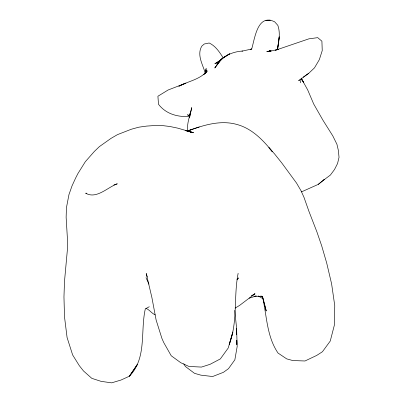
<?xml version="1.0" encoding="UTF-8"?>
<svg xmlns="http://www.w3.org/2000/svg" width="403" height="403" viewBox="0 0 403 403"><rect width="100%" height="100%" fill="white"/><g stroke="black" fill="none" stroke-linecap="round" stroke-linejoin="round"><path stroke-width="0.6" d="M238.143 273.279C233.483 296.825 237.982 321.765 229.216 344.484L232.874 332.022L228.224 348.011L220.355 358.917L210.059 364.322L201.465 367.078L188.947 366.448L180.791 362.735L171.215 355.753L163.724 342.52L161.92 338.434L156.127 320.042L151.906 297.615L146.239 273.501L147.271 276.992M277.541 49.836C278.619 41.761 280.69 33.298 277.833 25.354L274.655 21.812C257.693 13.375 254.928 37.811 251.784 48.708L250.681 49.423L251.573 49.045L241.921 51.171M189.848 114.84L189.339 117.948L191.737 107.611C190.151 115.439 186.488 123.378 187.833 131.438M205.072 73.346L206.17 68.555L205.192 72.988C202.774 64.404 196.649 54.964 201.762 46.174L204.25 44.003L209.167 42.995C215.534 45.962 219.444 51.977 223.091 57.715M300.28 82.796L301.404 78.091M205.495 72.948L206.895 70.46L204.744 73.774M205.172 73.321L207.006 70.999L203.873 74.414L207.152 70.983C200.004 79.598 188.277 81.189 178.856 86.207L185.934 83.124L168.091 90.01L157.916 96.246L158.495 104.291C165.976 114.014 177.703 117.283 189.586 116.402M236.989 279.808L238.47 277.949L237.523 278.705M299.51 79.799L298.694 80.721L308.763 73.286L314.481 67.865L319.347 59.629L322.239 50.577L321.906 41.192L317.725 37.655L308.93 38.829L275.415 50.254L278.594 49.196L272.907 50.657L266.786 51.629L270.766 51.161M219.237 61.689L216.764 64.077C222.975 55.901 232.657 51.649 242.737 51.02M251.477 295.752L254.953 293.782L239.679 305.353L235.12 308.129M318.294 184.357L324.239 179.577L318.294 184.357L301.464 191.888M252.223 295.631L251.895 295.873L254.953 293.782M323.584 180.131L330.395 175.048L334.51 169.512L337.558 163.517L339.039 157.281L338.334 150.294L336.923 144.264L332.797 135.887L323.02 120.336L313.7 103.999L307.67 89.864L301.117 78.122M308.763 73.286L303.172 77.169M220.799 60.027L218.29 61.684L222.038 59.216L214.87 63.76L219.842 60.803M149.296 306.718L145.317 308.884C140.219 331.347 147.075 358.04 129.393 376.2L121.076 380.014L111.646 382.85L101.072 381.349L91.803 378.341L83.497 370.967L79.285 365.632L72.636 354.947L67.079 337.507L64.505 316.854L63.961 296.915L64.5 281.349L67.533 248.107L67.346 237.584L66.137 217.288L66.44 207.716L68.958 194.609L72.051 185.823L75.648 178.005L77.915 173.572L85.33 161.694L94.362 151.432L99.36 146.637L111.021 138.375L117.459 134.637L131.348 129.227L138.834 127.187L146.621 126.089L154.027 125.58L161.941 125.524L169.88 126.497L177.647 128.124L193.39 132.678L185.501 130.507L193.138 132.557L190.695 132.265M249.099 298.205L256.444 295.923M113.832 185.022L117.273 183.803C107.536 187.309 96.438 199.49 85.653 193.198L86.927 193.259M199.263 126.99L186.967 131.156C202.714 125.494 219.831 119.731 236.601 124.381C251.719 128.32 263.003 139.987 272.453 151.79L268.912 147.654L274.423 153.75L281.707 162.862L296.543 183.083L301.016 190.75L304.028 197.44L308.97 211.429L316.879 231.821L321.68 245.8L326.687 262.983L331.614 283.908L334.757 305.665L334.349 325.186L330.253 341.049L322.435 351.733L316.748 355.406L304.99 360.987L292.785 360.549L286.704 358.877L278.035 353.063C266.62 336.304 266.811 315.418 262.444 296.316L260.62 296.044M187.34 130.995L190.846 129.867M255.809 295.993L254.041 296.396L262.444 296.316L266.242 311L263.048 298.754L258.071 295.878M189.556 131.811L190.77 131.549L189.617 131.771M265.779 20.472L270.393 20.15M190.554 132.199L192.337 132.396M271.325 50.954L269.008 50.672L270.866 51.01M145.926 308.3C149.458 309.67 151.624 313.378 155.195 314.879M189.546 115.601L187.45 114.79L190.09 116.205M190.035 114.674L189.269 113.832L190.125 115.49M301.162 78.429L303.802 82.65L301.308 78.53M183.763 363.733L185.325 366.438L194.508 373.324L200.88 375.153L212.643 376.523L223.418 372.327L228.471 368.69L234.858 359.798L237.176 346.504L236.606 328.284L234.742 310.34M145.997 277.637L148.959 284.165M236.637 330.304L236.682 334.047M236.763 340.278L236.818 344.641L236.763 340.238M236.606 328.284L236.687 334.576M279.239 36.895L277.521 49.277L279.239 36.895M137.529 364.211L129.393 376.2L137.529 364.211M218.975 62.168L214.779 67.996L221.761 58.903L229.604 53.79L221.761 58.903L218.975 62.168"/></g></svg>
